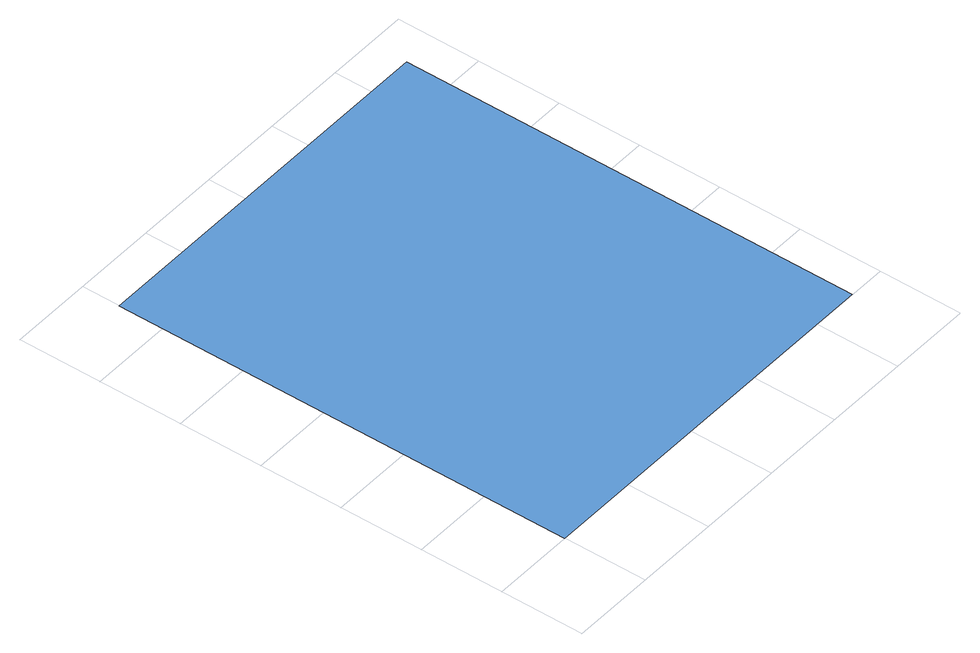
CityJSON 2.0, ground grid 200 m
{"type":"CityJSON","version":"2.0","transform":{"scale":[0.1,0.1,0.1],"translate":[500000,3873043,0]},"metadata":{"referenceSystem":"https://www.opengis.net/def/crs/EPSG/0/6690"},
"CityObjects":{
"waterbody1":{"type":"WaterBody","attributes":{"name":"頂点数5の四角形","class":"1140","function":"1"},"geometry":[{"type":"MultiSurface","lod":"2","boundaries":[[[0,1,2,3]]]}]}
},
"vertices":[
[0,11090,0],[9124,11091,0],[9125,1,0],[0,1,0]
]}
